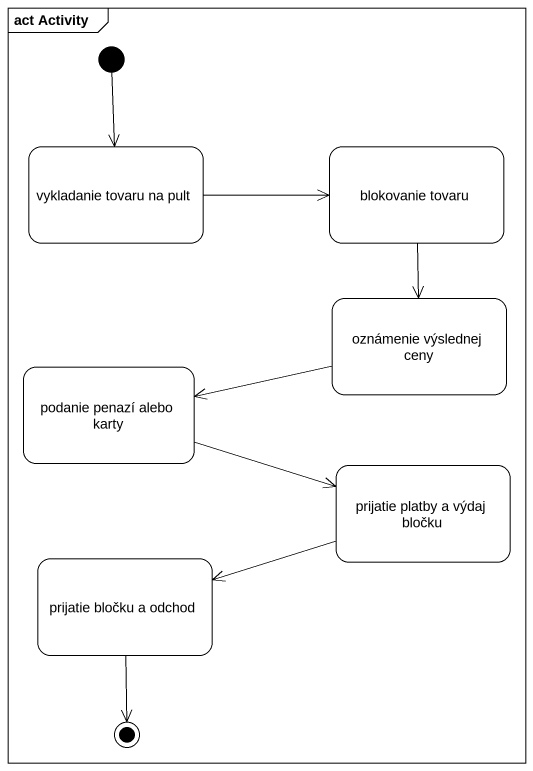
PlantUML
@startuml
mainframe act Activity
hide empty description
state "vykladanie tovaru na pult" as vykladanie_tovaru_na_pult
state "blokovanie tovaru" as blokovanie_tovaru
state "oznámenie výslednej ceny" as oznámenie_výslednej_ceny
state "podanie penazí alebo karty" as podanie_penazí_alebo_karty
state "prijatie platby a výdaj bločku" as prijatie_platby_a_výdaj
state "prijatie bločku a odchod" as prijatie_bločku_a_odchod
[*] --> vykladanie_tovaru_na_pult
vykladanie_tovaru_na_pult -right-> blokovanie_tovaru
blokovanie_tovaru --> oznámenie_výslednej_ceny
oznámenie_výslednej_ceny -left-> podanie_penazí_alebo_karty
podanie_penazí_alebo_karty -right-> prijatie_platby_a_výdaj
prijatie_platby_a_výdaj -left-> prijatie_bločku_a_odchod
prijatie_bločku_a_odchod --> [*]
@enduml
